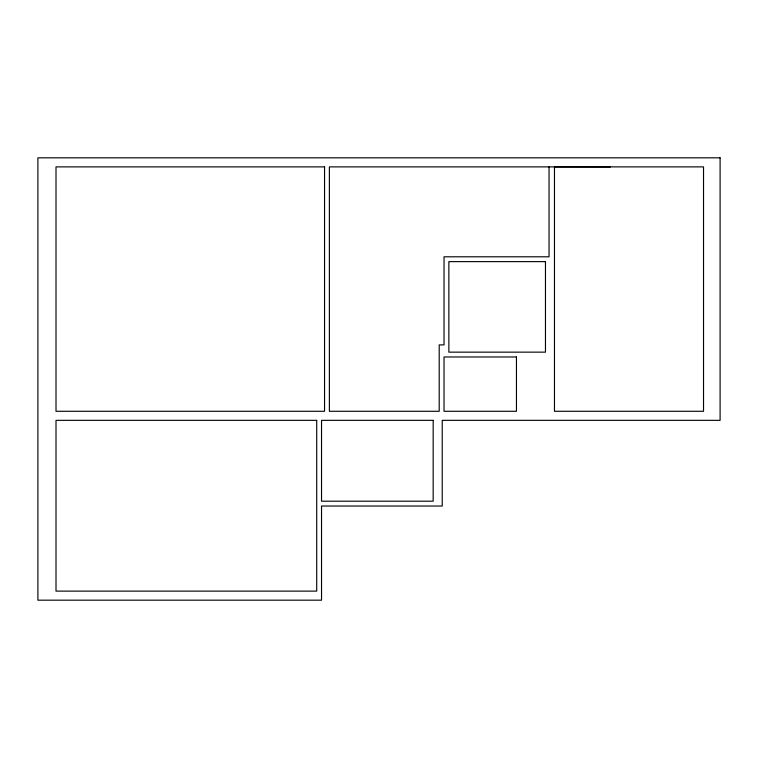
<?xml version="1.0" encoding="UTF-8"?>
<svg xmlns="http://www.w3.org/2000/svg" width="758" height="758" viewBox="0 0 758 758"><rect width="100%" height="100%" fill="white"/><g stroke="black" fill="none" stroke-linecap="round" stroke-linejoin="round"><path stroke-width="1.14" d="M610.398 166.931L554.468 166.883L554.468 411.281L703.528 411.281L703.528 166.883L329.379 166.883L329.379 411.281L439.204 411.281L439.204 344.899L444.036 344.899L444.036 256.801L549.038 256.801L549.038 166.883M720.1 157.825L37.9 157.825L37.9 600.175L321.534 600.175L321.534 506.031L442.227 506.031L442.227 420.339L720.1 420.339L720.1 157.825M324.547 166.883L56.007 166.883L56.007 411.281L324.547 411.281L324.547 166.883M545.466 261.624L448.859 261.624L448.859 352.148L545.466 352.148L545.466 261.624M516.454 356.971L444.036 356.971L444.036 411.281L516.454 411.281L516.454 356.971M316.702 420.339L56.007 420.339L56.007 591.117L316.702 591.117L316.702 420.339M433.169 420.339L321.534 420.339L321.534 501.199L433.169 501.199L433.169 420.339"/></g></svg>
